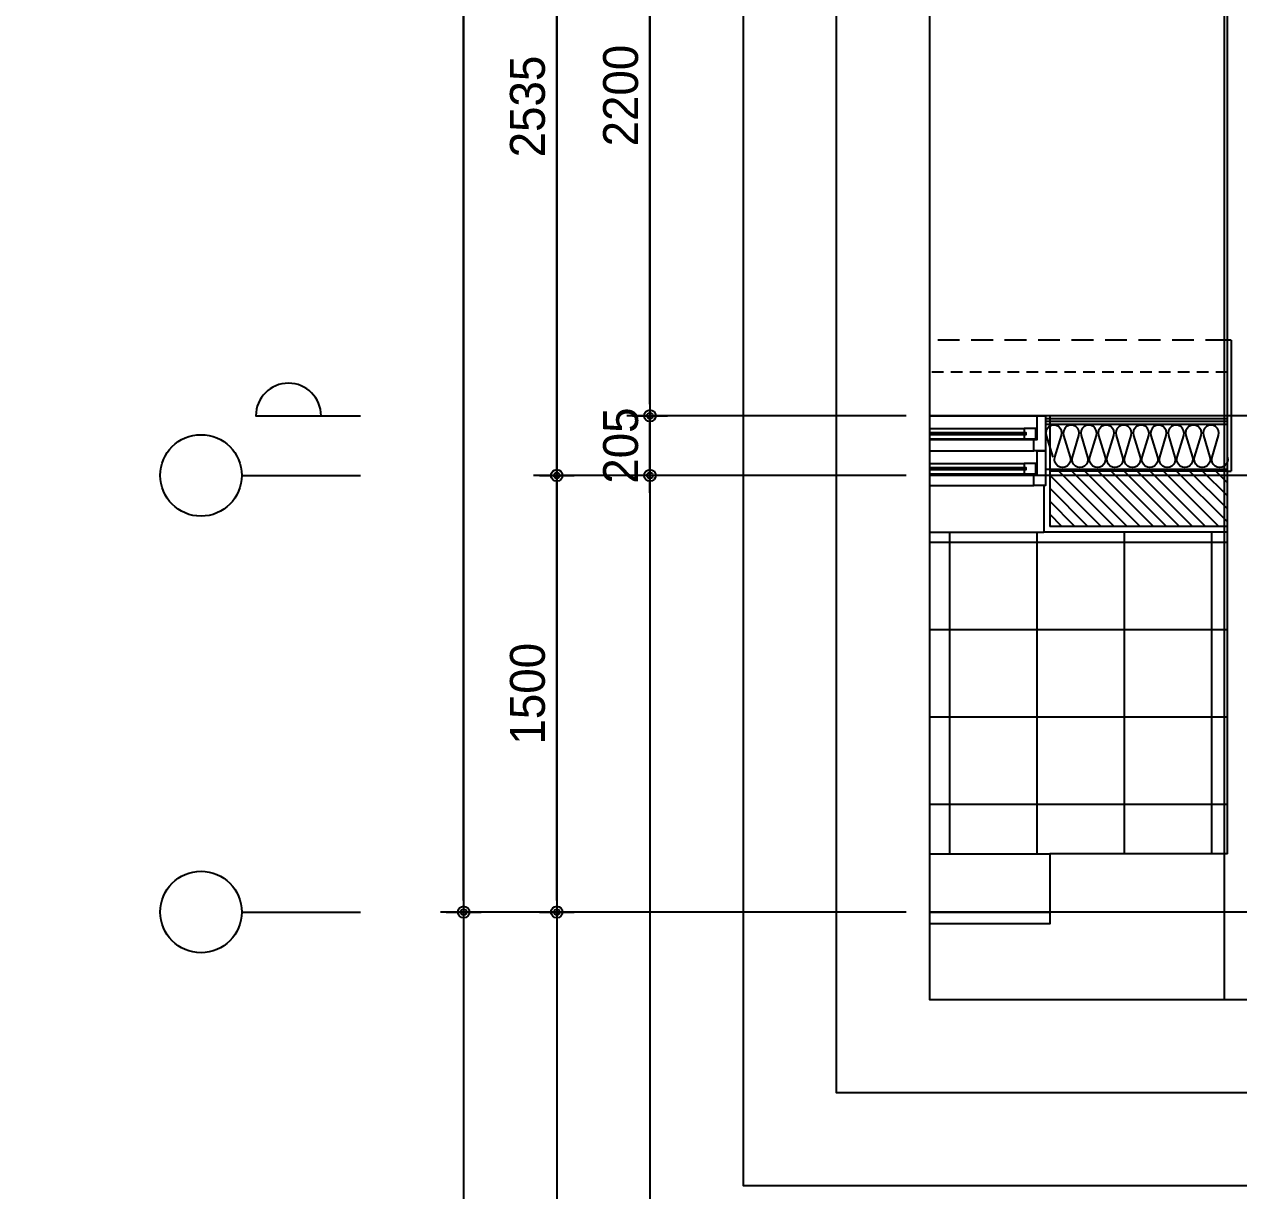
# Model space of a CAD drawing. Header units: millimetres. Extents: x -24416 to 92204, y -190080 to 23760.
# Drawn here: x 4020 to 8192, y -67026 to -63019 of the extents above; entities that cross this region are included whole.
import ezdxf
from ezdxf.xclip import XClip

# ---------------------------------------------------------------- set-up
doc = ezdxf.new("R2010")
doc.units = ezdxf.units.MM
doc.header["$LTSCALE"] = 50
doc.header["$XCLIPFRAME"] = 0
for name, pattern in [('AUDIT_D_220706163347-0', [0]), ('CEN', [62, 60, -1, 0, -1]), ('H', [1.3, 0.8, -0.5]), ('HID', [2.3, 1.5, -0.8])]:
    doc.linetypes.add(name, pattern=pattern)
doc.layers.get('defpoints').update_dxf_attribs({"color": 139})
for name, color, linetype in [('A-치수', 7, 'AUDIT_D_220706163347-0'), ('A_HAT', 8, 'Continuous'), ('AA-XXXX-DIMS', 7, 'Continuous'), ('CEN_CON', 1, 'CEN'), ('CEN_WALL', 12, 'CEN'), ('CONC', 2, 'Continuous'), ('dan1', 7, 'HID'), ('DIM', 7, 'AUDIT_D_220706163347-0'), ('ELE3_CON', 7, 'Continuous'), ('ELE4', 4, 'Continuous'), ('FIN', 6, 'Continuous'), ('INS', 8, 'Continuous'), ('WAL', 3, 'Continuous'), ('WAL_DRY', 7, 'Continuous'), ('WIN', 4, 'Continuous'), ('X - 단위세대$0$ETC', 6, 'Continuous'), ('바닥타일', 8, 'Continuous'), ('커튼박스', 6, 'Continuous')]:
    doc.layers.add(name, color=color, linetype=linetype)
doc.layers.add('Defpoint', color=135, linetype='Continuous', plot=False)
doc.layers.add('MC', color=135, linetype='Continuous', plot=False)
doc.styles.add('HAUD01', font='Dotum.ttf')
doc.styles.add('맑은고딕', font='malgun.ttf', dxfattribs={"width": 0.9})
doc.dimstyles.new('DIM_40', dxfattribs={"dimscale": 40, "dimtxt": 3, "dimasz": 1, "dimexe": 2, "dimexo": 2, "dimgap": 1, "dimtad": 1, "dimdec": 0, "dimzin": 0, "dimdsep": 46, "dimtxsty": '맑은고딕', "dimblk1": 'DIMDOT', "dimblk2": 'DIMDOT', "dimsah": 1, "dimcen": 0.09, "dimdle": 2, "dimclrd": 7, "dimclre": 7, "dimclrt": 3, "dimadec": 0, "dimazin": 0, "dimtfac": 1, "dimtdec": 0, "dimtix": 1, "dimtmove": 2, "dimatfit": 3, "dimldrblk": 'DIMDOT', "dimfxl": 2, "dimtolj": 1, "dimtzin": 0, "dimarcsym": 0})

# ---------------------------------------------------------------- blocks, each defined once
blk = doc.blocks.new('중심')
at = {"layer": 'DIM'}
blk.add_line((-350, 0), (0, 0), dxfattribs=at)
blk.add_circle((-470, 0), 120, dxfattribs=at)
blk = doc.blocks.new('DIMDOT')
at = {"layer": 'AA-XXXX-DIMS'}
for p, q in [((0, -1.5), (0, 1.5)), ((-1.5, 0), (1.5, 0))]:
    blk.add_line(p, q, dxfattribs=at)
for radius in [0.5, 0.25]:
    blk.add_circle((0, 0), radius, dxfattribs=at)
blk = doc.blocks.new('*D406')
at = {"layer": 'defpoints', "color": 0, "transparency": 16777216}
for p in [(5529.7, -77979), (7129.7, -77979), (7129.7, -89829)]:
    blk.add_point(p, dxfattribs=at)
at = {"layer": 'DIM', "color": 7, "lineweight": -2, "transparency": 16777216}
for p, q in [((7049.7, -77979), (5449.7, -77979)), ((5529.7, -89789), (5529.7, -78019)), ((7049.7, -89829), (5449.7, -89829))]:
    blk.add_line(p, q, dxfattribs=at)
at = {"layer": 'DIM', "color": 7, "lineweight": -2, "transparency": 16777216, "xscale": 40, "yscale": 40, "zscale": 40}
for p, rotation in [((5529.7, -77979), 90), ((5529.7, -89829), 270)]:
    blk.add_blockref('DIMDOT', p, dxfattribs=dict(at, rotation=rotation))
at = {"layer": 'DIM', "color": 3, "transparency": 16777216, "insert": (5429.6, -83904), "char_height": 120, "attachment_point": 5, "rotation": 90, "style": 'HAUD01'}
blk.add_mtext('\\A1;11850', dxfattribs=at)
blk = doc.blocks.new('*D407')
at = {"layer": 'defpoints', "color": 0, "transparency": 16777216}
for p in [(5849.7, -88329), (7129.7, -88329), (7129.7, -89829)]:
    blk.add_point(p, dxfattribs=at)
at = {"layer": 'DIM', "color": 7, "lineweight": -2, "transparency": 16777216}
for p, q in [((7049.7, -88329), (5769.7, -88329)), ((5849.7, -89789), (5849.7, -88369)), ((7049.7, -89829), (5769.7, -89829))]:
    blk.add_line(p, q, dxfattribs=at)
at = {"layer": 'DIM', "color": 7, "lineweight": -2, "transparency": 16777216, "xscale": 40, "yscale": 40, "zscale": 40}
for p, rotation in [((5849.7, -88329), 90), ((5849.7, -89829), 270)]:
    blk.add_blockref('DIMDOT', p, dxfattribs=dict(at, rotation=rotation))
at = {"layer": 'DIM', "color": 3, "transparency": 16777216, "insert": (5749.6, -89079), "char_height": 120, "attachment_point": 5, "rotation": 90, "style": 'HAUD01'}
blk.add_mtext('\\A1;1500', dxfattribs=at)
blk = doc.blocks.new('*D408')
at = {"layer": 'defpoints', "color": 0, "transparency": 16777216}
for p in [(5849.7, -85794), (7129.7, -85794), (7129.7, -88329)]:
    blk.add_point(p, dxfattribs=at)
at = {"layer": 'DIM', "color": 7, "lineweight": -2, "transparency": 16777216}
for p, q in [((7049.7, -85794), (5769.7, -85794)), ((5849.7, -88289), (5849.7, -85834)), ((7049.7, -88329), (5769.7, -88329))]:
    blk.add_line(p, q, dxfattribs=at)
at = {"layer": 'DIM', "color": 7, "lineweight": -2, "transparency": 16777216, "xscale": 40, "yscale": 40, "zscale": 40}
for p, rotation in [((5849.7, -85794), 90), ((5849.7, -88329), 270)]:
    blk.add_blockref('DIMDOT', p, dxfattribs=dict(at, rotation=rotation))
at = {"layer": 'DIM', "color": 3, "transparency": 16777216, "insert": (5749.6, -87061.5), "char_height": 120, "attachment_point": 5, "rotation": 90, "style": 'HAUD01'}
blk.add_mtext('\\A1;2535', dxfattribs=at)
blk = doc.blocks.new('*D414')
at = {"layer": 'defpoints', "color": 0, "transparency": 16777216}
for p in [(6169.7, -88124), (7129.7, -88124), (7129.7, -88329)]:
    blk.add_point(p, dxfattribs=at)
at = {"layer": 'DIM', "color": 7, "lineweight": -2, "transparency": 16777216}
for p, q in [((6169.7, -88084), (6169.7, -88044)), ((7049.7, -88124), (6089.7, -88124)), ((6169.7, -88329), (6169.7, -88124)), ((7049.7, -88329), (6089.7, -88329)), ((6169.7, -88369), (6169.7, -88409))]:
    blk.add_line(p, q, dxfattribs=at)
at = {"layer": 'DIM', "color": 7, "lineweight": -2, "transparency": 16777216, "xscale": 40, "yscale": 40, "zscale": 40}
for p, rotation in [((6169.7, -88124), 270), ((6169.7, -88329), 90)]:
    blk.add_blockref('DIMDOT', p, dxfattribs=dict(at, rotation=rotation))
at = {"layer": 'DIM', "color": 3, "transparency": 16777216, "insert": (6069.6, -88226.5), "char_height": 120, "attachment_point": 5, "rotation": 90, "style": 'HAUD01'}
blk.add_mtext('\\A1;205', dxfattribs=at)
blk = doc.blocks.new('*D415')
at = {"layer": 'defpoints', "color": 0, "transparency": 16777216}
for p in [(6169.7, -85924), (7129.7, -85924), (7129.7, -88124)]:
    blk.add_point(p, dxfattribs=at)
at = {"layer": 'DIM', "color": 7, "lineweight": -2, "transparency": 16777216}
for p, q in [((7049.7, -85924), (6089.7, -85924)), ((6169.7, -88084), (6169.7, -85964)), ((7049.7, -88124), (6089.7, -88124))]:
    blk.add_line(p, q, dxfattribs=at)
at = {"layer": 'DIM', "color": 7, "lineweight": -2, "transparency": 16777216, "xscale": 40, "yscale": 40, "zscale": 40}
for p, rotation in [((6169.7, -85924), 90), ((6169.7, -88124), 270)]:
    blk.add_blockref('DIMDOT', p, dxfattribs=dict(at, rotation=rotation))
at = {"layer": 'DIM', "color": 3, "transparency": 16777216, "insert": (6069.6, -87024), "char_height": 120, "attachment_point": 5, "rotation": 90, "style": 'HAUD01'}
blk.add_mtext('\\A1;2200', dxfattribs=at)
blk = doc.blocks.new('*D420')
at = {"layer": 'defpoints', "color": 0, "transparency": 16777216}
for p in [(5849.7, -83404), (7129.7, -83404), (7129.7, -88329)]:
    blk.add_point(p, dxfattribs=at)
at = {"layer": 'DIM', "color": 7, "lineweight": -2, "transparency": 16777216}
for p, q in [((7049.7, -83404), (5769.7, -83404)), ((5849.7, -88289), (5849.7, -83444)), ((7049.7, -88329), (5769.7, -88329))]:
    blk.add_line(p, q, dxfattribs=at)
at = {"layer": 'DIM', "color": 7, "lineweight": -2, "transparency": 16777216, "xscale": 40, "yscale": 40, "zscale": 40}
for p, rotation in [((5849.7, -83404), 90), ((5849.7, -88329), 270)]:
    blk.add_blockref('DIMDOT', p, dxfattribs=dict(at, rotation=rotation))
at = {"layer": 'DIM', "color": 3, "transparency": 16777216, "insert": (5749.6, -85866.5), "char_height": 120, "attachment_point": 5, "rotation": 90, "style": 'HAUD01'}
blk.add_mtext('\\A1;4925', dxfattribs=at)
blk = doc.blocks.new('WIN_이중창_1800')
at = {"layer": 'Defpoint'}
for p, q in [((-15, 240), (-15, 0)), ((1785, 240), (1785, 0))]:
    blk.add_line(p, q, dxfattribs=at)
at = {"layer": 'WIN'}
blk.add_line((885, -100), (885, 340), dxfattribs=at)
at = {"layer": 'WIN', "color": 8}
for p, q in [((1742, 240), (28, 240)), ((1697, 237), (905, 237)), ((865, 196), (73, 196)), ((1697, 202), (905, 202)), ((1730, 158), (40, 158)), ((865, 161), (73, 161)), ((1730, 120), (40, 120)), ((1697, 117), (905, 117)), ((865, 76), (73, 76)), ((1697, 82), (905, 82)), ((1730, 38), (40, 38)), ((1730, 0), (40, 0)), ((865, 41), (73, 41))]:
    blk.add_line(p, q, dxfattribs=at)
at = {"layer": 'WIN'}
for points in [[(40, 158), (28, 158), (28, 240), (0, 240), (0, 120), (40, 120), (40, 158)], [(905, 216.5), (905, 202), (865, 202), (865, 237), (905, 237), (905, 222.5)], [(1704, 222.5), (1704, 216.5), (898, 216.5), (898, 222.5), (1704, 222.5)], [(1697, 216.5), (1697, 202), (1737, 202), (1737, 237), (1697, 237), (1697, 222.5)], [(1730, 158), (1742, 158), (1742, 240), (1770, 240), (1770, 120), (1730, 120), (1730, 158)], [(73, 175.5), (73, 161), (33, 161), (33, 196), (73, 196), (73, 181.5)], [(872, 181.5), (872, 175.5), (66, 175.5), (66, 181.5), (872, 181.5)], [(865, 175.5), (865, 161), (905, 161), (905, 196), (865, 196), (865, 181.5)], [(40, 38), (28, 38), (28, 120), (0, 120), (0, 0), (40, 0), (40, 38)], [(905, 96.5), (905, 82), (865, 82), (865, 117), (905, 117), (905, 102.5)], [(1704, 102.5), (1704, 96.5), (898, 96.5), (898, 102.5), (1704, 102.5)], [(1697, 96.5), (1697, 82), (1737, 82), (1737, 117), (1697, 117), (1697, 102.5)], [(1730, 38), (1742, 38), (1742, 120), (1770, 120), (1770, 0), (1730, 0), (1730, 38)], [(73, 55.5), (73, 41), (33, 41), (33, 76), (73, 76), (73, 61.5)], [(872, 61.5), (872, 55.5), (66, 55.5), (66, 61.5), (872, 61.5)], [(865, 55.5), (865, 41), (905, 41), (905, 76), (865, 76), (865, 61.5)]]:
    blk.add_lwpolyline(points, dxfattribs=at)
blk = doc.blocks.new('insul1')
blk.add_lwpolyline([(0, 0.25, 1.344031), (0.35, 0.25), (0.2, 0.75, -1.344031), (0.55, 0.75), (0.4, 0.25)], format="xyb")
blk = doc.blocks.new('U-84A(기본)', base_point=(206477.1, -21253.3))
at = {"layer": 'A_HAT'}
h = blk.add_hatch(dxfattribs=at)
h.set_pattern_fill('ANSI31', color=256, scale=10, style=0)
h.paths.add_polyline_path([(207212.1, -19738.3), (206602.1, -19738.3), (206602.1, -19928.3), (207212.1, -19928.3)])
at = {"layer": '바닥타일'}
h = blk.add_hatch(dxfattribs=at)
h.set_pattern_fill('_USER', color=256, scale=300, double=1, pattern_type=0)
h.set_pattern_definition([(0, (0, 0), (0, 300), []), (90, (0, 0), (-300, 2e-14), [])])
edge = h.paths.add_edge_path()
edge.add_arc((219197.1, -19803.3), 690, 180, 270)
edge.add_line((219197.1, -20493.3), (219197.1, -21053.3))
edge.add_line((219197.1, -21053.3), (206602.1, -21053.3))
edge.add_line((206602.1, -21053.3), (206602.1, -19948.3))
edge.add_line((206602.1, -19948.3), (217552.1, -19948.3))
edge.add_line((217552.1, -19948.3), (217552.1, -19773.3))
edge.add_line((217552.1, -19773.3), (219192.1, -19773.3))
edge.add_line((219192.1, -19773.3), (219192.1, -19803.3))
edge.add_line((219192.1, -19803.3), (218507.1, -19803.3))
at = {"layer": 'CEN_CON'}
blk.add_line((206477.1, -21253.3), (221712.1, -21253.3), dxfattribs=at)
at = {"layer": 'CEN_WALL'}
blk.add_line((206477.1, -19753.3), (217472.1, -19753.3), dxfattribs=at)
at = {"layer": 'CONC'}
for p, q in [((206602.1, -19288.3), (206602.1, -17338.3)), ((206589.1, -19288.3), (206589.1, -19738.3)), ((206589.1, -19288.3), (206602.1, -19288.3)), ((206602.1, -19738.3), (206589.1, -19738.3)), ((206602.1, -21053.3), (206602.1, -19738.3)), ((206602.1, -21053.3), (207212.1, -21053.3)), ((207212.1, -21053.3), (207212.1, -21253.3)), ((206477.1, -21253.3), (207212.1, -21253.3))]:
    blk.add_line(p, q, dxfattribs=at)
at = {"layer": 'dan1'}
blk.add_lwpolyline([(206602.1, -19288.3), (212442.1, -19288.3)], dxfattribs=at)
at = {"layer": 'ELE3_CON'}
blk.add_line((209012.1, -21053.3), (207212.1, -21053.3), dxfattribs=at)
at = {"layer": 'ELE4'}
blk.add_line((208992.1, -19948.3), (207232.1, -19948.3), dxfattribs=at)
at = {"layer": 'FIN'}
for p in [(207232.1, -19788.3), (206602.1, -19948.3)]:
    blk.add_line(p, (207232.1, -19948.3), dxfattribs=at)
at = {"layer": 'INS'}
for p, q in [((206602.1, -19738.3), (206602.1, -19288.3)), ((206602.1, -19578.3), (207227.1, -19578.3)), ((206602.1, -19733.3), (207227.1, -19733.3))]:
    blk.add_line(p, q, dxfattribs=at)
at = {"layer": 'MC'}
for p, q in [((206612.1, -21553.3), (206612.1, -16988.3)), ((206477.1, -19548.3), (217472.1, -19548.3))]:
    blk.add_line(p, q, dxfattribs=at)
at = {"layer": 'WAL'}
for p, q in [((206602.1, -19738.3), (207212.1, -19738.3)), ((207212.1, -19738.3), (207212.1, -19928.3)), ((206602.1, -19928.3), (207212.1, -19928.3))]:
    blk.add_line(p, q, dxfattribs=at)
at = {"layer": 'WAL_DRY'}
for p, q in [((206602.1, -19558.3), (207227.1, -19558.3)), ((206602.1, -19568.3), (207227.1, -19568.3))]:
    blk.add_line(p, q, dxfattribs=at)
at = {"layer": 'X - 단위세대$0$ETC'}
blk.add_lwpolyline([(209012.1, -21293.3), (209012.1, -21253.3), (207212.1, -21253.3), (207212.1, -21293.3), (209012.1, -21293.3)], dxfattribs=at)
at = {"layer": '커튼박스', "linetype": 'H'}
blk.add_line((206602.1, -19398.3), (209622.1, -19398.3), dxfattribs=at)
at = {"layer": 'INS', "xscale": 150, "yscale": 150, "zscale": 150, "row_count": 1, "column_count": 10, "row_spacing": 0, "column_spacing": 60}
blk.add_blockref('insul1', (206602.1, -19728.3), dxfattribs=at)
at = {"layer": 'WIN'}
blk.add_blockref('WIN_이중창_1800', (207227.1, -19788.3), dxfattribs=at)
blk = doc.blocks.new('DIM-1108')
at = {"layer": 'DIM'}
blk.add_lwpolyline([(5039.8, -88124, 1), (4815.8, -88124), (5175.8, -88124)], format="xyb", dxfattribs=at)
at = {"layer": 'A-치수', "xscale": 1.166666666666666, "yscale": 1.166666666666666, "zscale": 1.166666666666666}
for p in [(5175.8, -88329), (5175.8, -89829)]:
    blk.add_blockref('중심', p, dxfattribs=at)
at = {"layer": 'DIM'}
for base, p1, p2, picture, middle in [((5529.7, -77979), (7129.7, -89829), (7129.7, -77979), '*D406', (5429.6, -83904)), ((5849.7, -83404), (7129.7, -88329), (7129.7, -83404), '*D420', (5749.6, -85866.5)), ((5849.7, -85794), (7129.7, -88329), (7129.7, -85794), '*D408', (5749.6, -87061.5)), ((6169.7, -85924), (7129.7, -88124), (7129.7, -85924), '*D415', (6069.6, -87024)), ((6169.7, -88124), (7129.7, -88329), (7129.7, -88124), '*D414', (6069.6, -88226.5)), ((5849.7, -88329), (7129.7, -89829), (7129.7, -88329), '*D407', (5749.6, -89079))]:
    dim = blk.add_linear_dim(base=base, p1=p1, p2=p2, angle=90, dimstyle='DIM_40', override={"dimscale": 40, "dimtxsty": 'HAUD01'}, dxfattribs=at)
    dim.commit()
    dim.dimension.update_dxf_attribs({"geometry": picture, "text_midpoint": middle})

msp = doc.modelspace()

# ---------------------------------------------------------------- linework, layer by layer
at = {"layer": 'defpoints'}
for points in [[(5529.7, -51269.2), (5529.7, -67969), (25378.2, -67969), (25378.2, -51269.2)], [(5849.7, -51589.2), (5849.7, -67649), (25058.2, -67649), (25058.2, -51589.2)], [(6169.7, -51909.2), (6169.7, -67329), (24738.2, -67329), (24738.2, -51909.2)], [(6489.7, -52229.2), (6489.7, -67009), (24418.2, -67009), (24418.2, -52229.2)], [(6809.7, -52549.2), (6809.7, -66689), (24098.2, -66689), (24098.2, -52549.2)], [(7129.7, -52869.2), (7129.7, -66369), (23778.2, -66369), (23778.2, -52869.2)]]:
    msp.add_lwpolyline(points, close=True, dxfattribs=at)

# ---------------------------------------------------------------- block references
msp.add_blockref('DIM-1108', (0, 23760))
ref = msp.add_blockref('U-84A(기본)', (8278.2, -66069), dxfattribs=dict(xscale=-1))
XClip(ref).set_block_clipping_path([(190977.1148644797, -21553.2908892445), (207625.679779337, -8053.4973983663)])

doc.saveas('drawing.dxf')
